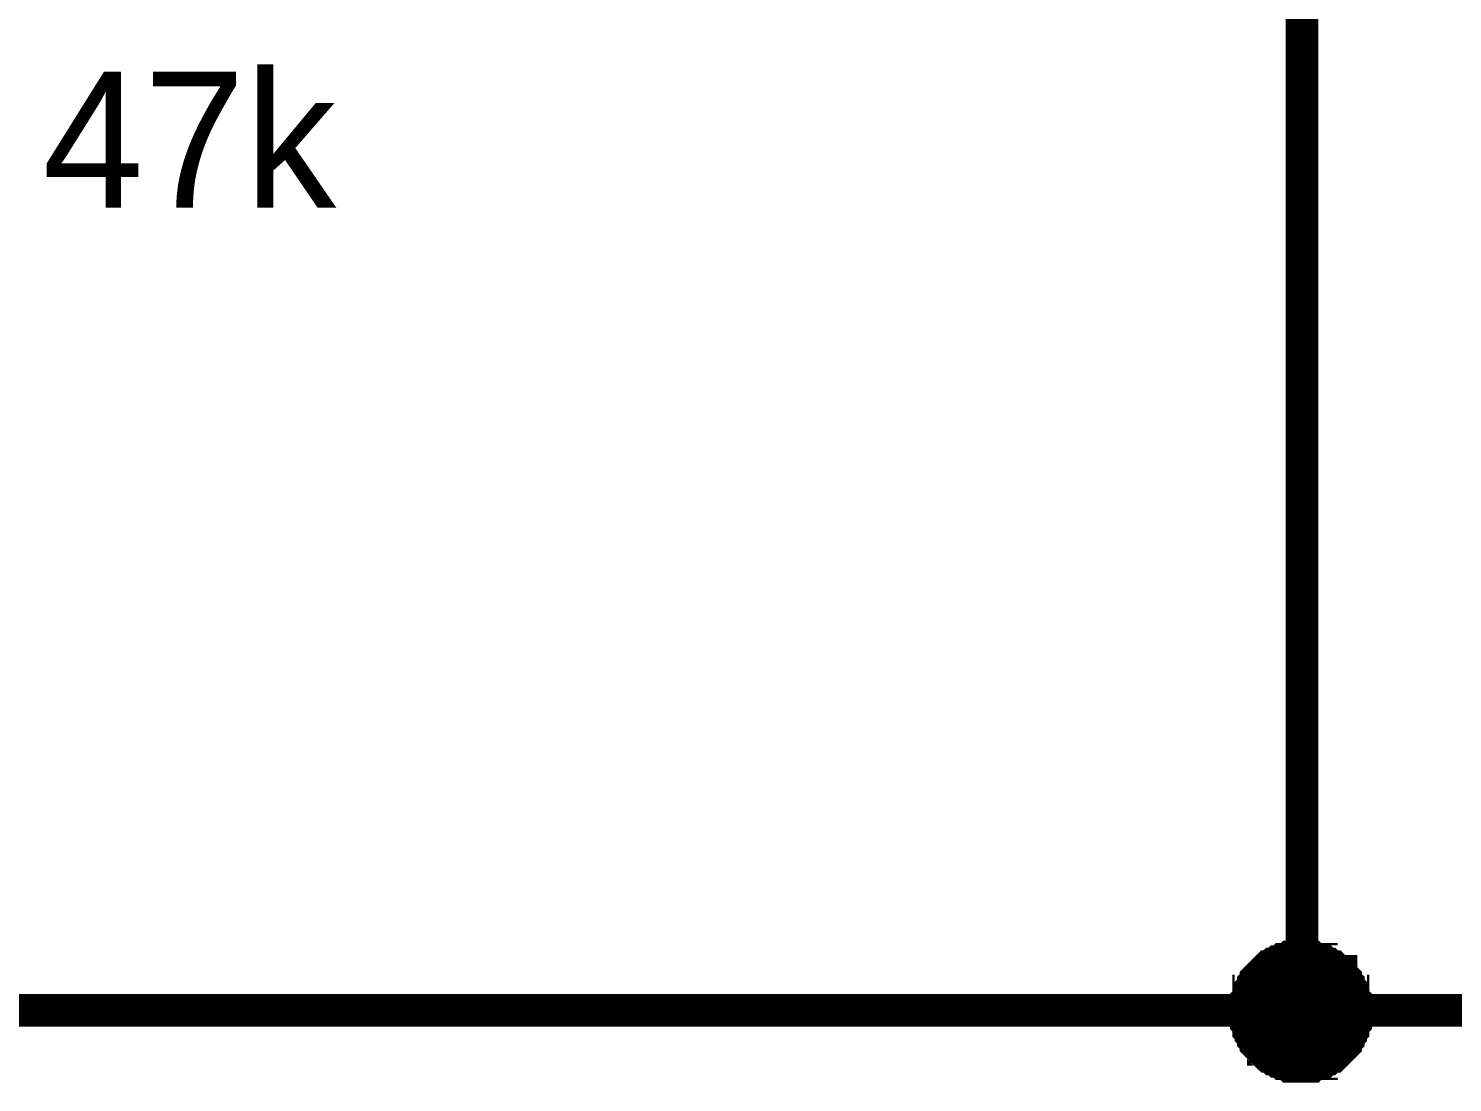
# Model space of a CAD drawing. Header units: millimetres. Extents: x 0 to 800, y 0 to 567.
# Drawn here: x 76.92 to 90.04, y 93.01 to 102.71 of the extents above; entities that cross this region are included whole.
import ezdxf

# ---------------------------------------------------------------- set-up
doc = ezdxf.new("R2010")
doc.units = ezdxf.units.MM
doc.layers.add('Sheet', color=255, linetype='Continuous')

msp = doc.modelspace()

# ---------------------------------------------------------------- linework, layer by layer
at = {"layer": 'Sheet'}
for points, const_width in [([(99.789, 136.386), (99.789, 136.274), (97.997, 136.274), (97.997, 93.672), (88.656, 93.672), (75.329, 93.672), (70.446, 93.672)], 0.3), ([(88.656, 105.789), (88.656, 102.295)], 0.3), ([(88.656, 102.295), (88.656, 93.672)], 0.3), ([(88.141, 93.672), (88.141, 93.694), (88.141, 93.716), (88.141, 93.739), (88.141, 93.761), (88.163, 93.784), (88.163, 93.806), (88.163, 93.851), (88.186, 93.851), (88.186, 93.873), (88.208, 93.896), (88.208, 93.918), (88.231, 93.94), (88.231, 93.963), (88.253, 93.985), (88.275, 94.008), (88.298, 94.03), (88.298, 94.03), (88.32, 94.052), (88.343, 94.075), (88.365, 94.075), (88.387, 94.097), (88.41, 94.097), (88.432, 94.12), (88.455, 94.12), (88.477, 94.142), (88.499, 94.142), (88.522, 94.142), (88.544, 94.164), (88.567, 94.164), (88.611, 94.164), (88.634, 94.164), (88.656, 94.164)], 0.3), ([(88.141, 93.672), (88.141, 93.694), (88.141, 93.716), (88.141, 93.739), (88.141, 93.761), (88.163, 93.784), (88.163, 93.806), (88.163, 93.851), (88.186, 93.851), (88.186, 93.873), (88.208, 93.896), (88.208, 93.918), (88.231, 93.94), (88.231, 93.963), (88.253, 93.985), (88.275, 94.008), (88.298, 94.03), (88.298, 94.03), (88.32, 94.052), (88.343, 94.075), (88.365, 94.075), (88.387, 94.097), (88.41, 94.097), (88.432, 94.12), (88.455, 94.12), (88.477, 94.142), (88.499, 94.142), (88.522, 94.142), (88.544, 94.164), (88.567, 94.164), (88.611, 94.164), (88.634, 94.164), (88.656, 94.164)], 0.3), ([(88.141, 93.672), (88.141, 93.694), (88.141, 93.716), (88.141, 93.739), (88.141, 93.761), (88.163, 93.784), (88.163, 93.806), (88.163, 93.851), (88.186, 93.851), (88.186, 93.873), (88.208, 93.896), (88.208, 93.918), (88.231, 93.94), (88.231, 93.963), (88.253, 93.985), (88.275, 94.008), (88.298, 94.03), (88.298, 94.03), (88.32, 94.052), (88.343, 94.075), (88.365, 94.075), (88.387, 94.097), (88.41, 94.097), (88.432, 94.12), (88.455, 94.12), (88.477, 94.142), (88.499, 94.142), (88.522, 94.142), (88.544, 94.164), (88.567, 94.164), (88.611, 94.164), (88.634, 94.164), (88.656, 94.164)], 0.3), ([(88.141, 93.672), (88.141, 93.694), (88.141, 93.716), (88.141, 93.739), (88.141, 93.761), (88.163, 93.784), (88.163, 93.806), (88.163, 93.851), (88.186, 93.851), (88.186, 93.873), (88.208, 93.896), (88.208, 93.918), (88.231, 93.94), (88.231, 93.963), (88.253, 93.985), (88.275, 94.008), (88.298, 94.03), (88.298, 94.03), (88.32, 94.052), (88.343, 94.075), (88.365, 94.075), (88.387, 94.097), (88.41, 94.097), (88.432, 94.12), (88.455, 94.12), (88.477, 94.142), (88.499, 94.142), (88.522, 94.142), (88.544, 94.164), (88.567, 94.164), (88.611, 94.164), (88.634, 94.164), (88.656, 94.164)], 0.3), ([(88.141, 93.672), (88.141, 93.694), (88.141, 93.716), (88.141, 93.739), (88.141, 93.761), (88.163, 93.784), (88.163, 93.806), (88.163, 93.851), (88.186, 93.851), (88.186, 93.873), (88.208, 93.896), (88.208, 93.918), (88.231, 93.94), (88.231, 93.963), (88.253, 93.985), (88.275, 94.008), (88.298, 94.03), (88.298, 94.03), (88.32, 94.052), (88.343, 94.075), (88.365, 94.075), (88.387, 94.097), (88.41, 94.097), (88.432, 94.12), (88.455, 94.12), (88.477, 94.142), (88.499, 94.142), (88.522, 94.142), (88.544, 94.164), (88.567, 94.164), (88.611, 94.164), (88.634, 94.164), (88.656, 94.164)], 0.0991), ([(88.141, 93.672), (88.141, 93.694), (88.141, 93.716), (88.141, 93.739), (88.141, 93.761), (88.163, 93.784), (88.163, 93.806), (88.163, 93.851), (88.186, 93.851), (88.186, 93.873), (88.208, 93.896), (88.208, 93.918), (88.231, 93.94), (88.231, 93.963), (88.253, 93.985), (88.275, 94.008), (88.298, 94.03), (88.298, 94.03), (88.32, 94.052), (88.343, 94.075), (88.365, 94.075), (88.387, 94.097), (88.41, 94.097), (88.432, 94.12), (88.455, 94.12), (88.477, 94.142), (88.499, 94.142), (88.522, 94.142), (88.544, 94.164), (88.567, 94.164), (88.611, 94.164), (88.634, 94.164), (88.656, 94.164)], 0.0991), ([(88.141, 93.672), (88.141, 93.694), (88.141, 93.716), (88.141, 93.739), (88.141, 93.761), (88.163, 93.784), (88.163, 93.806), (88.163, 93.851), (88.186, 93.851), (88.186, 93.873), (88.208, 93.896), (88.208, 93.918), (88.231, 93.94), (88.231, 93.963), (88.253, 93.985), (88.275, 94.008), (88.298, 94.03), (88.298, 94.03), (88.32, 94.052), (88.343, 94.075), (88.365, 94.075), (88.387, 94.097), (88.41, 94.097), (88.432, 94.12), (88.455, 94.12), (88.477, 94.142), (88.499, 94.142), (88.522, 94.142), (88.544, 94.164), (88.567, 94.164), (88.611, 94.164), (88.634, 94.164), (88.656, 94.164)], 0.0991), ([(88.141, 93.672), (88.141, 93.694), (88.141, 93.716), (88.141, 93.739), (88.141, 93.761), (88.163, 93.784), (88.163, 93.806), (88.163, 93.851), (88.186, 93.851), (88.186, 93.873), (88.208, 93.896), (88.208, 93.918), (88.231, 93.94), (88.231, 93.963), (88.253, 93.985), (88.275, 94.008), (88.298, 94.03), (88.298, 94.03), (88.32, 94.052), (88.343, 94.075), (88.365, 94.075), (88.387, 94.097), (88.41, 94.097), (88.432, 94.12), (88.455, 94.12), (88.477, 94.142), (88.499, 94.142), (88.522, 94.142), (88.544, 94.164), (88.567, 94.164), (88.611, 94.164), (88.634, 94.164), (88.656, 94.164)], 0.0991), ([(88.656, 94.164), (88.656, 94.164)], 0.3), ([(88.656, 94.164), (88.678, 94.164), (88.701, 94.164), (88.723, 94.164), (88.746, 94.164), (88.768, 94.142), (88.79, 94.142), (88.835, 94.142), (88.835, 94.12), (88.858, 94.12), (88.88, 94.097), (88.902, 94.097), (88.925, 94.075), (88.947, 94.075), (88.97, 94.052), (88.992, 94.03), (89.014, 94.03), (89.014, 94.008), (89.037, 93.985), (89.059, 93.963), (89.059, 93.94), (89.082, 93.918), (89.082, 93.896), (89.104, 93.873), (89.104, 93.851), (89.126, 93.851), (89.126, 93.806), (89.126, 93.784), (89.149, 93.761), (89.149, 93.739), (89.149, 93.716), (89.149, 93.694), (89.149, 93.672)], 0.3), ([(88.656, 94.164), (88.656, 94.164)], 0.3), ([(88.656, 94.164), (88.678, 94.164), (88.701, 94.164), (88.723, 94.164), (88.746, 94.164), (88.768, 94.142), (88.79, 94.142), (88.835, 94.142), (88.835, 94.12), (88.858, 94.12), (88.88, 94.097), (88.902, 94.097), (88.925, 94.075), (88.947, 94.075), (88.97, 94.052), (88.992, 94.03), (89.014, 94.03), (89.014, 94.008), (89.037, 93.985), (89.059, 93.963), (89.059, 93.94), (89.082, 93.918), (89.082, 93.896), (89.104, 93.873), (89.104, 93.851), (89.126, 93.851), (89.126, 93.806), (89.126, 93.784), (89.149, 93.761), (89.149, 93.739), (89.149, 93.716), (89.149, 93.694), (89.149, 93.672)], 0.3), ([(88.656, 94.164), (88.656, 94.164)], 0.3), ([(88.656, 94.164), (88.678, 94.164), (88.701, 94.164), (88.723, 94.164), (88.746, 94.164), (88.768, 94.142), (88.79, 94.142), (88.835, 94.142), (88.835, 94.12), (88.858, 94.12), (88.88, 94.097), (88.902, 94.097), (88.925, 94.075), (88.947, 94.075), (88.97, 94.052), (88.992, 94.03), (89.014, 94.03), (89.014, 94.008), (89.037, 93.985), (89.059, 93.963), (89.059, 93.94), (89.082, 93.918), (89.082, 93.896), (89.104, 93.873), (89.104, 93.851), (89.126, 93.851), (89.126, 93.806), (89.126, 93.784), (89.149, 93.761), (89.149, 93.739), (89.149, 93.716), (89.149, 93.694), (89.149, 93.672)], 0.3), ([(88.656, 94.164), (88.656, 94.164)], 0.3), ([(88.656, 94.164), (88.678, 94.164), (88.701, 94.164), (88.723, 94.164), (88.746, 94.164), (88.768, 94.142), (88.79, 94.142), (88.835, 94.142), (88.835, 94.12), (88.858, 94.12), (88.88, 94.097), (88.902, 94.097), (88.925, 94.075), (88.947, 94.075), (88.97, 94.052), (88.992, 94.03), (89.014, 94.03), (89.014, 94.008), (89.037, 93.985), (89.059, 93.963), (89.059, 93.94), (89.082, 93.918), (89.082, 93.896), (89.104, 93.873), (89.104, 93.851), (89.126, 93.851), (89.126, 93.806), (89.126, 93.784), (89.149, 93.761), (89.149, 93.739), (89.149, 93.716), (89.149, 93.694), (89.149, 93.672)], 0.3), ([(88.656, 94.164), (88.656, 94.164)], 0.0991), ([(88.656, 94.164), (88.678, 94.164), (88.701, 94.164), (88.723, 94.164), (88.746, 94.164), (88.768, 94.142), (88.79, 94.142), (88.835, 94.142), (88.835, 94.12), (88.858, 94.12), (88.88, 94.097), (88.902, 94.097), (88.925, 94.075), (88.947, 94.075), (88.97, 94.052), (88.992, 94.03), (89.014, 94.03), (89.014, 94.008), (89.037, 93.985), (89.059, 93.963), (89.059, 93.94), (89.082, 93.918), (89.082, 93.896), (89.104, 93.873), (89.104, 93.851), (89.126, 93.851), (89.126, 93.806), (89.126, 93.784), (89.149, 93.761), (89.149, 93.739), (89.149, 93.716), (89.149, 93.694), (89.149, 93.672)], 0.0991), ([(88.656, 94.164), (88.656, 94.164)], 0.0991), ([(88.656, 94.164), (88.678, 94.164), (88.701, 94.164), (88.723, 94.164), (88.746, 94.164), (88.768, 94.142), (88.79, 94.142), (88.835, 94.142), (88.835, 94.12), (88.858, 94.12), (88.88, 94.097), (88.902, 94.097), (88.925, 94.075), (88.947, 94.075), (88.97, 94.052), (88.992, 94.03), (89.014, 94.03), (89.014, 94.008), (89.037, 93.985), (89.059, 93.963), (89.059, 93.94), (89.082, 93.918), (89.082, 93.896), (89.104, 93.873), (89.104, 93.851), (89.126, 93.851), (89.126, 93.806), (89.126, 93.784), (89.149, 93.761), (89.149, 93.739), (89.149, 93.716), (89.149, 93.694), (89.149, 93.672)], 0.0991), ([(88.656, 94.164), (88.656, 94.164)], 0.0991), ([(88.656, 94.164), (88.678, 94.164), (88.701, 94.164), (88.723, 94.164), (88.746, 94.164), (88.768, 94.142), (88.79, 94.142), (88.835, 94.142), (88.835, 94.12), (88.858, 94.12), (88.88, 94.097), (88.902, 94.097), (88.925, 94.075), (88.947, 94.075), (88.97, 94.052), (88.992, 94.03), (89.014, 94.03), (89.014, 94.008), (89.037, 93.985), (89.059, 93.963), (89.059, 93.94), (89.082, 93.918), (89.082, 93.896), (89.104, 93.873), (89.104, 93.851), (89.126, 93.851), (89.126, 93.806), (89.126, 93.784), (89.149, 93.761), (89.149, 93.739), (89.149, 93.716), (89.149, 93.694), (89.149, 93.672)], 0.0991), ([(88.656, 94.164), (88.656, 94.164)], 0.0991), ([(88.656, 94.164), (88.678, 94.164), (88.701, 94.164), (88.723, 94.164), (88.746, 94.164), (88.768, 94.142), (88.79, 94.142), (88.835, 94.142), (88.835, 94.12), (88.858, 94.12), (88.88, 94.097), (88.902, 94.097), (88.925, 94.075), (88.947, 94.075), (88.97, 94.052), (88.992, 94.03), (89.014, 94.03), (89.014, 94.008), (89.037, 93.985), (89.059, 93.963), (89.059, 93.94), (89.082, 93.918), (89.082, 93.896), (89.104, 93.873), (89.104, 93.851), (89.126, 93.851), (89.126, 93.806), (89.126, 93.784), (89.149, 93.761), (89.149, 93.739), (89.149, 93.716), (89.149, 93.694), (89.149, 93.672)], 0.0991), ([(88.656, 93.156), (88.634, 93.156), (88.611, 93.156), (88.567, 93.156), (88.544, 93.156), (88.522, 93.179), (88.499, 93.179), (88.477, 93.179), (88.455, 93.201), (88.432, 93.201), (88.41, 93.224), (88.387, 93.224), (88.365, 93.246), (88.343, 93.246), (88.32, 93.268), (88.298, 93.291), (88.298, 93.313), (88.275, 93.313), (88.253, 93.336), (88.231, 93.358), (88.231, 93.38), (88.208, 93.403), (88.208, 93.425), (88.186, 93.448), (88.186, 93.47), (88.163, 93.492), (88.163, 93.515), (88.163, 93.537), (88.141, 93.56), (88.141, 93.582), (88.141, 93.627), (88.141, 93.649), (88.141, 93.672)], 0.3), ([(88.141, 93.672), (88.141, 93.672)], 0.3), ([(88.656, 93.156), (88.634, 93.156), (88.611, 93.156), (88.567, 93.156), (88.544, 93.156), (88.522, 93.179), (88.499, 93.179), (88.477, 93.179), (88.455, 93.201), (88.432, 93.201), (88.41, 93.224), (88.387, 93.224), (88.365, 93.246), (88.343, 93.246), (88.32, 93.268), (88.298, 93.291), (88.298, 93.313), (88.275, 93.313), (88.253, 93.336), (88.231, 93.358), (88.231, 93.38), (88.208, 93.403), (88.208, 93.425), (88.186, 93.448), (88.186, 93.47), (88.163, 93.492), (88.163, 93.515), (88.163, 93.537), (88.141, 93.56), (88.141, 93.582), (88.141, 93.627), (88.141, 93.649), (88.141, 93.672)], 0.3), ([(88.141, 93.672), (88.141, 93.672)], 0.3), ([(88.656, 93.156), (88.634, 93.156), (88.611, 93.156), (88.567, 93.156), (88.544, 93.156), (88.522, 93.179), (88.499, 93.179), (88.477, 93.179), (88.455, 93.201), (88.432, 93.201), (88.41, 93.224), (88.387, 93.224), (88.365, 93.246), (88.343, 93.246), (88.32, 93.268), (88.298, 93.291), (88.298, 93.313), (88.275, 93.313), (88.253, 93.336), (88.231, 93.358), (88.231, 93.38), (88.208, 93.403), (88.208, 93.425), (88.186, 93.448), (88.186, 93.47), (88.163, 93.492), (88.163, 93.515), (88.163, 93.537), (88.141, 93.56), (88.141, 93.582), (88.141, 93.627), (88.141, 93.649), (88.141, 93.672)], 0.3), ([(88.141, 93.672), (88.141, 93.672)], 0.3), ([(88.656, 93.156), (88.634, 93.156), (88.611, 93.156), (88.567, 93.156), (88.544, 93.156), (88.522, 93.179), (88.499, 93.179), (88.477, 93.179), (88.455, 93.201), (88.432, 93.201), (88.41, 93.224), (88.387, 93.224), (88.365, 93.246), (88.343, 93.246), (88.32, 93.268), (88.298, 93.291), (88.298, 93.313), (88.275, 93.313), (88.253, 93.336), (88.231, 93.358), (88.231, 93.38), (88.208, 93.403), (88.208, 93.425), (88.186, 93.448), (88.186, 93.47), (88.163, 93.492), (88.163, 93.515), (88.163, 93.537), (88.141, 93.56), (88.141, 93.582), (88.141, 93.627), (88.141, 93.649), (88.141, 93.672)], 0.3), ([(88.141, 93.672), (88.141, 93.672)], 0.3), ([(89.149, 93.672), (89.149, 93.649), (89.149, 93.627), (89.149, 93.582), (89.149, 93.56), (89.126, 93.537), (89.126, 93.515), (89.126, 93.492), (89.104, 93.47), (89.104, 93.448), (89.082, 93.425), (89.082, 93.403), (89.059, 93.38), (89.059, 93.358), (89.037, 93.336), (89.014, 93.313), (89.014, 93.313), (88.992, 93.291), (88.97, 93.268), (88.947, 93.246), (88.925, 93.246), (88.902, 93.224), (88.88, 93.224), (88.858, 93.201), (88.835, 93.201), (88.835, 93.179), (88.79, 93.179), (88.768, 93.179), (88.746, 93.156), (88.723, 93.156), (88.701, 93.156), (88.678, 93.156), (88.656, 93.156)], 0.3), ([(89.149, 93.672), (89.149, 93.649), (89.149, 93.627), (89.149, 93.582), (89.149, 93.56), (89.126, 93.537), (89.126, 93.515), (89.126, 93.492), (89.104, 93.47), (89.104, 93.448), (89.082, 93.425), (89.082, 93.403), (89.059, 93.38), (89.059, 93.358), (89.037, 93.336), (89.014, 93.313), (89.014, 93.313), (88.992, 93.291), (88.97, 93.268), (88.947, 93.246), (88.925, 93.246), (88.902, 93.224), (88.88, 93.224), (88.858, 93.201), (88.835, 93.201), (88.835, 93.179), (88.79, 93.179), (88.768, 93.179), (88.746, 93.156), (88.723, 93.156), (88.701, 93.156), (88.678, 93.156), (88.656, 93.156)], 0.3), ([(89.149, 93.672), (89.149, 93.649), (89.149, 93.627), (89.149, 93.582), (89.149, 93.56), (89.126, 93.537), (89.126, 93.515), (89.126, 93.492), (89.104, 93.47), (89.104, 93.448), (89.082, 93.425), (89.082, 93.403), (89.059, 93.38), (89.059, 93.358), (89.037, 93.336), (89.014, 93.313), (89.014, 93.313), (88.992, 93.291), (88.97, 93.268), (88.947, 93.246), (88.925, 93.246), (88.902, 93.224), (88.88, 93.224), (88.858, 93.201), (88.835, 93.201), (88.835, 93.179), (88.79, 93.179), (88.768, 93.179), (88.746, 93.156), (88.723, 93.156), (88.701, 93.156), (88.678, 93.156), (88.656, 93.156)], 0.3), ([(89.149, 93.672), (89.149, 93.649), (89.149, 93.627), (89.149, 93.582), (89.149, 93.56), (89.126, 93.537), (89.126, 93.515), (89.126, 93.492), (89.104, 93.47), (89.104, 93.448), (89.082, 93.425), (89.082, 93.403), (89.059, 93.38), (89.059, 93.358), (89.037, 93.336), (89.014, 93.313), (89.014, 93.313), (88.992, 93.291), (88.97, 93.268), (88.947, 93.246), (88.925, 93.246), (88.902, 93.224), (88.88, 93.224), (88.858, 93.201), (88.835, 93.201), (88.835, 93.179), (88.79, 93.179), (88.768, 93.179), (88.746, 93.156), (88.723, 93.156), (88.701, 93.156), (88.678, 93.156), (88.656, 93.156)], 0.3), ([(89.149, 93.672), (89.149, 93.672), (89.149, 93.672), (89.149, 93.672), (89.149, 93.672), (89.149, 93.672), (89.149, 93.672), (89.149, 93.672), (89.149, 93.672), (89.149, 93.672), (89.149, 93.672), (89.149, 93.672), (89.149, 93.672), (89.149, 93.672), (89.149, 93.672), (89.149, 93.672), (89.149, 93.672), (89.149, 93.672), (89.149, 93.672), (89.149, 93.672), (89.149, 93.672), (89.149, 93.672), (89.149, 93.672), (89.149, 93.672), (89.149, 93.672), (89.149, 93.672), (89.149, 93.672), (89.149, 93.672), (89.149, 93.672), (89.149, 93.672), (89.149, 93.672), (89.149, 93.672), (89.149, 93.672)], 0.3), ([(89.149, 93.672), (89.149, 93.672)], 0.3), ([(89.149, 93.672), (89.149, 93.672), (89.149, 93.672), (89.149, 93.672), (89.149, 93.672), (89.149, 93.672), (89.149, 93.672), (89.149, 93.672), (89.149, 93.672), (89.149, 93.672), (89.149, 93.672), (89.149, 93.672), (89.149, 93.672), (89.149, 93.672), (89.149, 93.672), (89.149, 93.672), (89.149, 93.672), (89.149, 93.672), (89.149, 93.672), (89.149, 93.672), (89.149, 93.672), (89.149, 93.672), (89.149, 93.672), (89.149, 93.672), (89.149, 93.672), (89.149, 93.672), (89.149, 93.672), (89.149, 93.672), (89.149, 93.672), (89.149, 93.672), (89.149, 93.672), (89.149, 93.672), (89.149, 93.672)], 0.3), ([(89.149, 93.672), (89.149, 93.672)], 0.3), ([(89.149, 93.672), (89.149, 93.672), (89.149, 93.672), (89.149, 93.672), (89.149, 93.672), (89.149, 93.672), (89.149, 93.672), (89.149, 93.672), (89.149, 93.672), (89.149, 93.672), (89.149, 93.672), (89.149, 93.672), (89.149, 93.672), (89.149, 93.672), (89.149, 93.672), (89.149, 93.672), (89.149, 93.672), (89.149, 93.672), (89.149, 93.672), (89.149, 93.672), (89.149, 93.672), (89.149, 93.672), (89.149, 93.672), (89.149, 93.672), (89.149, 93.672), (89.149, 93.672), (89.149, 93.672), (89.149, 93.672), (89.149, 93.672), (89.149, 93.672), (89.149, 93.672), (89.149, 93.672), (89.149, 93.672)], 0.3), ([(89.149, 93.672), (89.149, 93.672)], 0.3), ([(89.149, 93.672), (89.149, 93.672), (89.149, 93.672), (89.149, 93.672), (89.149, 93.672), (89.149, 93.672), (89.149, 93.672), (89.149, 93.672), (89.149, 93.672), (89.149, 93.672), (89.149, 93.672), (89.149, 93.672), (89.149, 93.672), (89.149, 93.672), (89.149, 93.672), (89.149, 93.672), (89.149, 93.672), (89.149, 93.672), (89.149, 93.672), (89.149, 93.672), (89.149, 93.672), (89.149, 93.672), (89.149, 93.672), (89.149, 93.672), (89.149, 93.672), (89.149, 93.672), (89.149, 93.672), (89.149, 93.672), (89.149, 93.672), (89.149, 93.672), (89.149, 93.672), (89.149, 93.672), (89.149, 93.672)], 0.3), ([(89.149, 93.672), (89.149, 93.672)], 0.3), ([(88.656, 93.156), (88.634, 93.156), (88.611, 93.156), (88.567, 93.156), (88.544, 93.156), (88.522, 93.179), (88.499, 93.179), (88.477, 93.179), (88.455, 93.201), (88.432, 93.201), (88.41, 93.224), (88.387, 93.224), (88.365, 93.246), (88.343, 93.246), (88.32, 93.268), (88.298, 93.291), (88.298, 93.313), (88.275, 93.313), (88.253, 93.336), (88.231, 93.358), (88.231, 93.38), (88.208, 93.403), (88.208, 93.425), (88.186, 93.448), (88.186, 93.47), (88.163, 93.492), (88.163, 93.515), (88.163, 93.537), (88.141, 93.56), (88.141, 93.582), (88.141, 93.627), (88.141, 93.649), (88.141, 93.672)], 0.0991), ([(88.141, 93.672), (88.141, 93.672)], 0.0991), ([(88.656, 93.156), (88.634, 93.156), (88.611, 93.156), (88.567, 93.156), (88.544, 93.156), (88.522, 93.179), (88.499, 93.179), (88.477, 93.179), (88.455, 93.201), (88.432, 93.201), (88.41, 93.224), (88.387, 93.224), (88.365, 93.246), (88.343, 93.246), (88.32, 93.268), (88.298, 93.291), (88.298, 93.313), (88.275, 93.313), (88.253, 93.336), (88.231, 93.358), (88.231, 93.38), (88.208, 93.403), (88.208, 93.425), (88.186, 93.448), (88.186, 93.47), (88.163, 93.492), (88.163, 93.515), (88.163, 93.537), (88.141, 93.56), (88.141, 93.582), (88.141, 93.627), (88.141, 93.649), (88.141, 93.672)], 0.0991), ([(88.141, 93.672), (88.141, 93.672)], 0.0991), ([(88.656, 93.156), (88.634, 93.156), (88.611, 93.156), (88.567, 93.156), (88.544, 93.156), (88.522, 93.179), (88.499, 93.179), (88.477, 93.179), (88.455, 93.201), (88.432, 93.201), (88.41, 93.224), (88.387, 93.224), (88.365, 93.246), (88.343, 93.246), (88.32, 93.268), (88.298, 93.291), (88.298, 93.313), (88.275, 93.313), (88.253, 93.336), (88.231, 93.358), (88.231, 93.38), (88.208, 93.403), (88.208, 93.425), (88.186, 93.448), (88.186, 93.47), (88.163, 93.492), (88.163, 93.515), (88.163, 93.537), (88.141, 93.56), (88.141, 93.582), (88.141, 93.627), (88.141, 93.649), (88.141, 93.672)], 0.0991), ([(88.141, 93.672), (88.141, 93.672)], 0.0991), ([(88.656, 93.156), (88.634, 93.156), (88.611, 93.156), (88.567, 93.156), (88.544, 93.156), (88.522, 93.179), (88.499, 93.179), (88.477, 93.179), (88.455, 93.201), (88.432, 93.201), (88.41, 93.224), (88.387, 93.224), (88.365, 93.246), (88.343, 93.246), (88.32, 93.268), (88.298, 93.291), (88.298, 93.313), (88.275, 93.313), (88.253, 93.336), (88.231, 93.358), (88.231, 93.38), (88.208, 93.403), (88.208, 93.425), (88.186, 93.448), (88.186, 93.47), (88.163, 93.492), (88.163, 93.515), (88.163, 93.537), (88.141, 93.56), (88.141, 93.582), (88.141, 93.627), (88.141, 93.649), (88.141, 93.672)], 0.0991), ([(88.141, 93.672), (88.141, 93.672)], 0.0991), ([(89.149, 93.672), (89.149, 93.649), (89.149, 93.627), (89.149, 93.582), (89.149, 93.56), (89.126, 93.537), (89.126, 93.515), (89.126, 93.492), (89.104, 93.47), (89.104, 93.448), (89.082, 93.425), (89.082, 93.403), (89.059, 93.38), (89.059, 93.358), (89.037, 93.336), (89.014, 93.313), (89.014, 93.313), (88.992, 93.291), (88.97, 93.268), (88.947, 93.246), (88.925, 93.246), (88.902, 93.224), (88.88, 93.224), (88.858, 93.201), (88.835, 93.201), (88.835, 93.179), (88.79, 93.179), (88.768, 93.179), (88.746, 93.156), (88.723, 93.156), (88.701, 93.156), (88.678, 93.156), (88.656, 93.156)], 0.0991), ([(89.149, 93.672), (89.149, 93.649), (89.149, 93.627), (89.149, 93.582), (89.149, 93.56), (89.126, 93.537), (89.126, 93.515), (89.126, 93.492), (89.104, 93.47), (89.104, 93.448), (89.082, 93.425), (89.082, 93.403), (89.059, 93.38), (89.059, 93.358), (89.037, 93.336), (89.014, 93.313), (89.014, 93.313), (88.992, 93.291), (88.97, 93.268), (88.947, 93.246), (88.925, 93.246), (88.902, 93.224), (88.88, 93.224), (88.858, 93.201), (88.835, 93.201), (88.835, 93.179), (88.79, 93.179), (88.768, 93.179), (88.746, 93.156), (88.723, 93.156), (88.701, 93.156), (88.678, 93.156), (88.656, 93.156)], 0.0991), ([(89.149, 93.672), (89.149, 93.649), (89.149, 93.627), (89.149, 93.582), (89.149, 93.56), (89.126, 93.537), (89.126, 93.515), (89.126, 93.492), (89.104, 93.47), (89.104, 93.448), (89.082, 93.425), (89.082, 93.403), (89.059, 93.38), (89.059, 93.358), (89.037, 93.336), (89.014, 93.313), (89.014, 93.313), (88.992, 93.291), (88.97, 93.268), (88.947, 93.246), (88.925, 93.246), (88.902, 93.224), (88.88, 93.224), (88.858, 93.201), (88.835, 93.201), (88.835, 93.179), (88.79, 93.179), (88.768, 93.179), (88.746, 93.156), (88.723, 93.156), (88.701, 93.156), (88.678, 93.156), (88.656, 93.156)], 0.0991), ([(89.149, 93.672), (89.149, 93.649), (89.149, 93.627), (89.149, 93.582), (89.149, 93.56), (89.126, 93.537), (89.126, 93.515), (89.126, 93.492), (89.104, 93.47), (89.104, 93.448), (89.082, 93.425), (89.082, 93.403), (89.059, 93.38), (89.059, 93.358), (89.037, 93.336), (89.014, 93.313), (89.014, 93.313), (88.992, 93.291), (88.97, 93.268), (88.947, 93.246), (88.925, 93.246), (88.902, 93.224), (88.88, 93.224), (88.858, 93.201), (88.835, 93.201), (88.835, 93.179), (88.79, 93.179), (88.768, 93.179), (88.746, 93.156), (88.723, 93.156), (88.701, 93.156), (88.678, 93.156), (88.656, 93.156)], 0.0991), ([(89.149, 93.672), (89.149, 93.672), (89.149, 93.672), (89.149, 93.672), (89.149, 93.672), (89.149, 93.672), (89.149, 93.672), (89.149, 93.672), (89.149, 93.672), (89.149, 93.672), (89.149, 93.672), (89.149, 93.672), (89.149, 93.672), (89.149, 93.672), (89.149, 93.672), (89.149, 93.672), (89.149, 93.672), (89.149, 93.672), (89.149, 93.672), (89.149, 93.672), (89.149, 93.672), (89.149, 93.672), (89.149, 93.672), (89.149, 93.672), (89.149, 93.672), (89.149, 93.672), (89.149, 93.672), (89.149, 93.672), (89.149, 93.672), (89.149, 93.672), (89.149, 93.672), (89.149, 93.672), (89.149, 93.672)], 0.0991), ([(89.149, 93.672), (89.149, 93.672)], 0.0991), ([(89.149, 93.672), (89.149, 93.672), (89.149, 93.672), (89.149, 93.672), (89.149, 93.672), (89.149, 93.672), (89.149, 93.672), (89.149, 93.672), (89.149, 93.672), (89.149, 93.672), (89.149, 93.672), (89.149, 93.672), (89.149, 93.672), (89.149, 93.672), (89.149, 93.672), (89.149, 93.672), (89.149, 93.672), (89.149, 93.672), (89.149, 93.672), (89.149, 93.672), (89.149, 93.672), (89.149, 93.672), (89.149, 93.672), (89.149, 93.672), (89.149, 93.672), (89.149, 93.672), (89.149, 93.672), (89.149, 93.672), (89.149, 93.672), (89.149, 93.672), (89.149, 93.672), (89.149, 93.672), (89.149, 93.672)], 0.0991), ([(89.149, 93.672), (89.149, 93.672)], 0.0991), ([(89.149, 93.672), (89.149, 93.672), (89.149, 93.672), (89.149, 93.672), (89.149, 93.672), (89.149, 93.672), (89.149, 93.672), (89.149, 93.672), (89.149, 93.672), (89.149, 93.672), (89.149, 93.672), (89.149, 93.672), (89.149, 93.672), (89.149, 93.672), (89.149, 93.672), (89.149, 93.672), (89.149, 93.672), (89.149, 93.672), (89.149, 93.672), (89.149, 93.672), (89.149, 93.672), (89.149, 93.672), (89.149, 93.672), (89.149, 93.672), (89.149, 93.672), (89.149, 93.672), (89.149, 93.672), (89.149, 93.672), (89.149, 93.672), (89.149, 93.672), (89.149, 93.672), (89.149, 93.672), (89.149, 93.672)], 0.0991), ([(89.149, 93.672), (89.149, 93.672)], 0.0991), ([(89.149, 93.672), (89.149, 93.672), (89.149, 93.672), (89.149, 93.672), (89.149, 93.672), (89.149, 93.672), (89.149, 93.672), (89.149, 93.672), (89.149, 93.672), (89.149, 93.672), (89.149, 93.672), (89.149, 93.672), (89.149, 93.672), (89.149, 93.672), (89.149, 93.672), (89.149, 93.672), (89.149, 93.672), (89.149, 93.672), (89.149, 93.672), (89.149, 93.672), (89.149, 93.672), (89.149, 93.672), (89.149, 93.672), (89.149, 93.672), (89.149, 93.672), (89.149, 93.672), (89.149, 93.672), (89.149, 93.672), (89.149, 93.672), (89.149, 93.672), (89.149, 93.672), (89.149, 93.672), (89.149, 93.672)], 0.0991), ([(89.149, 93.672), (89.149, 93.672)], 0.0991)]:
    msp.add_lwpolyline(points, dxfattribs=dict(at, const_width=const_width))
at = {"layer": 'Sheet', "const_width": 0.508}
msp.add_lwpolyline([(88.382, 93.67, 1), (88.89, 93.67, 1)], format="xyb", close=True, dxfattribs=at)

# ---------------------------------------------------------------- texts
at = {"layer": 'Sheet'}
msp.add_text('47k', height=1.2543, dxfattribs=at).set_placement((77.053, 101.063))

doc.saveas('drawing.dxf')
